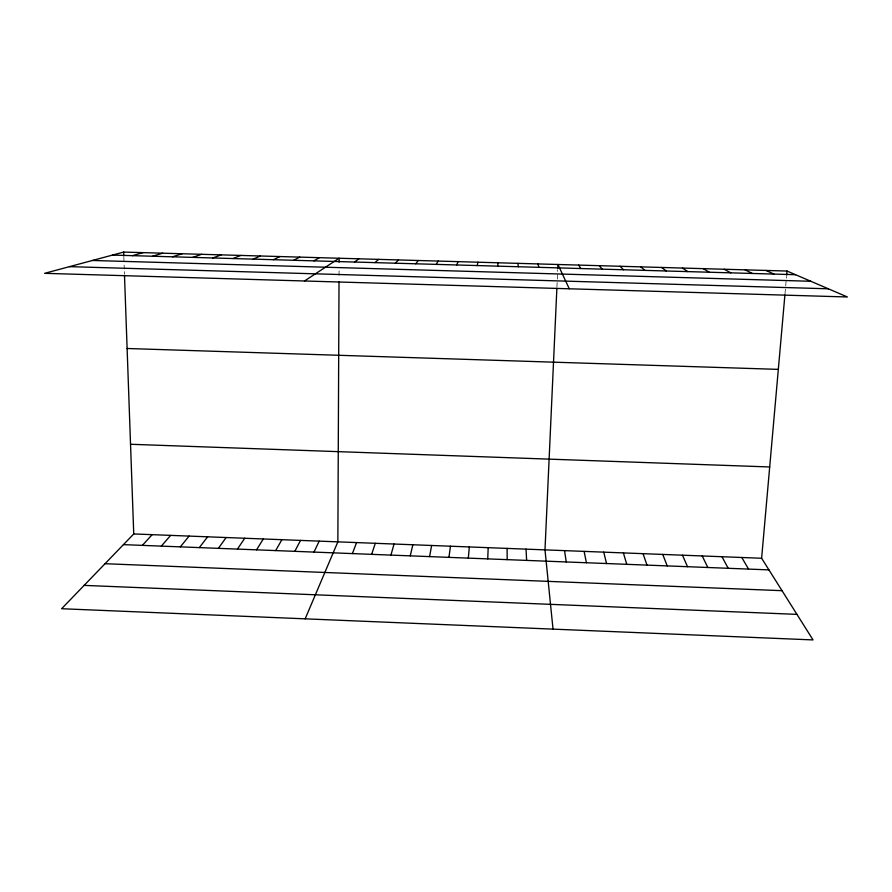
<?xml version="1.0" encoding="UTF-8"?>
<svg xmlns="http://www.w3.org/2000/svg" width="892" height="892" viewBox="0 0 892 892"><rect width="100%" height="100%" fill="white"/><g stroke="black" fill="none" stroke-linecap="round" stroke-linejoin="round"><path stroke-width="0.67" stroke-dasharray="4.46 3.34" d="M339.049 275.305L339.072 270.053M556.931 286.945L557.712 269.785M785.016 293.646L786.543 276.364M123.843 257.286L124.267 269.027M124.356 271.636L124.456 274.413"/><path stroke-width="1.34" d="M339.016 281.839L337.856 541.857L305.164 618.836M339.105 262.17L339.127 258.234L304.473 280.991M487.734 558.883L488.192 547.677M556.876 288.25L544.99 549.873L553.029 629.128M557.768 268.459L557.946 264.489L569.274 288.785M497.736 266.15L497.937 262.772M468.322 558.124L469.315 546.941M124.512 275.806L133.744 533.951L61.615 608.723L813.036 639.921L761.623 558.258L784.904 294.962M786.666 275.037L787.012 271.045L123.665 252.079L44.6 273.331L847.4 296.98L787.012 271.045M448.944 557.366L450.46 546.216M429.587 556.608L431.628 545.48M410.253 555.85L412.829 544.756M477.198 265.56L477.978 262.203M390.941 555.092L394.041 544.031M371.663 554.345L375.287 543.306M352.418 553.586L356.566 542.57M456.682 264.969L458.064 261.635M313.995 552.081L319.18 541.132M294.817 551.334L300.526 540.407M275.673 550.587L281.894 539.682M436.199 264.378L438.162 261.066M256.55 549.84L263.285 538.969M237.462 549.093L244.709 538.244M218.395 548.346L226.155 537.53M199.351 547.599L207.624 536.806M415.739 263.798L418.303 260.497M180.329 546.852L189.115 536.092M161.34 546.116L170.64 535.378M142.374 545.369L152.175 534.665M395.323 263.207L398.468 259.929M374.93 262.616L378.654 259.371M354.559 262.036L358.874 258.803M313.917 260.865L319.392 257.676M293.646 260.286L299.701 257.108M273.398 259.706L280.032 256.55M253.183 259.126L260.386 255.982M232.99 258.546L240.773 255.424M212.831 257.966L221.183 254.867M192.705 257.387L201.625 254.298M172.602 256.807L182.091 253.741M152.532 256.238L162.589 253.183M132.484 255.658L143.11 252.626M112.47 255.079L795.53 274.703M92.4 260.475L810.817 281.27M69.453 266.652L828.356 288.796M127.11 348.493L778.326 369.377M130.533 444.272L769.696 466.962M133.744 533.951L761.623 558.258M123.442 544.633L768.949 569.888M105.044 563.711L782.028 590.682M84.127 585.386L796.946 614.365M766.038 270.443L773.91 274.078M745.088 269.841L752.324 273.454M724.181 269.25L730.782 272.84M703.286 268.648L709.263 272.216M682.436 268.057L687.777 271.603M661.608 267.455L666.324 270.99M640.824 266.864L644.905 270.376M620.052 266.273L623.519 269.763M599.324 265.682L602.167 269.15M578.618 265.08L580.837 268.537M741.798 557.5L748.544 569.085M721.996 556.731L728.173 568.293M702.216 555.961L707.824 567.49M682.469 555.203L687.52 566.699M662.745 554.434L667.227 565.907M643.054 553.676L646.979 565.115M623.385 552.906L626.753 564.324M537.921 263.921L538.913 267.332M603.739 552.148L606.549 563.532M584.126 551.39L586.39 562.74M564.547 550.632L566.242 561.96M517.906 263.352L518.308 266.741M526.035 549.138L526.637 560.41M123.665 252.079L123.798 255.982M507.102 548.402L507.18 559.641"/></g></svg>
